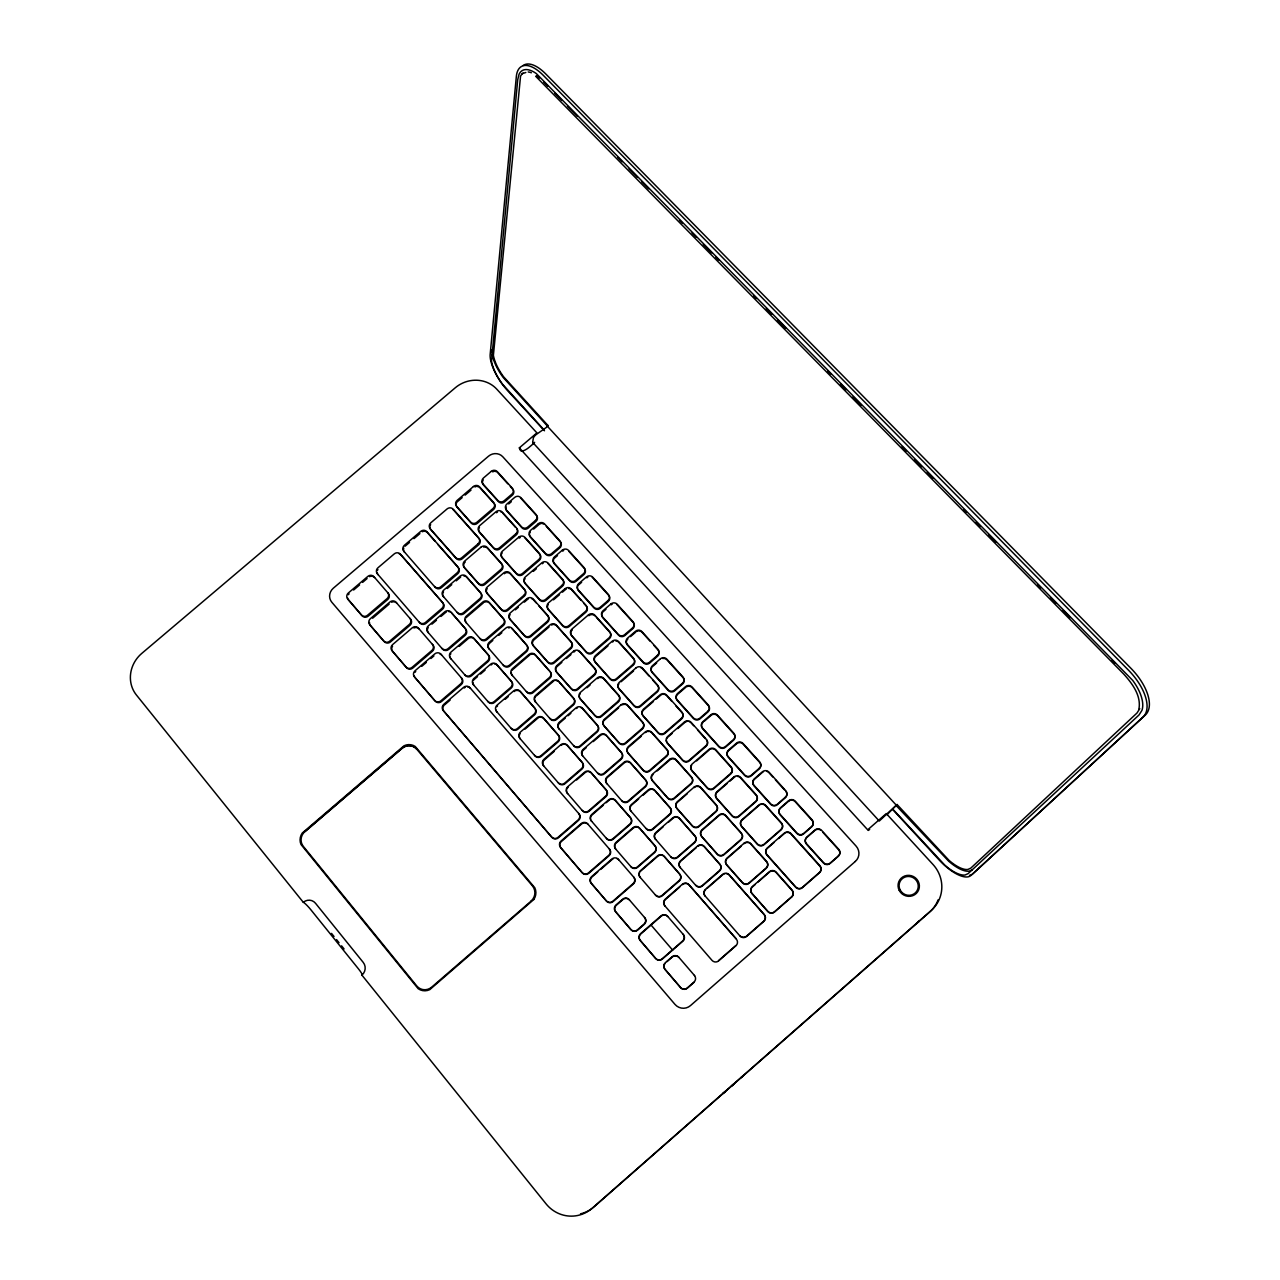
<?xml version="1.0" encoding="UTF-8"?>
<svg xmlns="http://www.w3.org/2000/svg" width="1280" height="1280" viewBox="0 0 1280 1280"><rect width="100%" height="100%" fill="white"/><g stroke="black" fill="none" stroke-linecap="round" stroke-linejoin="round"><path stroke-width="1.5" d="M1138.832 709.456C1141.6 695.888 1132.288 683.552 1123.728 674.064L535.632 76.24M547.824 425.344L547.008 426.352L547.824 425.344L503.664 376.864A25.568 9.456 56.5 0 1 493.392 355.296L520.544 76.256A32.944 14.544 60.8 0 1 523.088 73.104M887.12 814.608L897.072 804.512L948.912 860.24A28.128 11.104 47.7 0 0 967.92 869.44L970.816 868.128L1136.992 713.024L1139.76 708.656M683.152 934.256A4.72 4.672 66 0 1 682.704 940.896L662.144 958.832A4.72 4.672 75.4 0 1 655.536 958.336L640.096 940.304A4.704 4.656 82.6 0 1 640.56 933.68L661.056 915.84A4.688 4.656 72.2 0 1 667.632 916.32L683.312 934.528A4.704 4.672 65.9 0 1 682.88 941.152L662.352 959.056A4.72 4.672 75.3 0 1 655.76 958.56L640.352 940.56A4.688 4.656 82.5 0 1 640.816 933.952L661.264 916.144A4.672 4.656 72.1 0 1 667.84 916.624M731.856 1085.744L733.888 1083.92L731.136 1086.4M725.536 1091.216L722.848 1093.6L724.976 1091.792M743.808 1075.168L741.024 1077.648L743.184 1075.808M916.064 923.968L919.152 921.2L917.36 922.736M718.544 960.624L735.84 945.52M694.112 982.288L687.344 988.192A4.768 4.688 68.7 0 1 680.72 987.68L665.152 969.504A4.736 4.672 72.3 0 1 664.8 963.76M679.712 887.072L665.456 899.488A4.656 4.64 65.9 0 0 664.992 906.048M741.36 846.096L727.136 858.48A4.672 4.624 23.9 0 0 726.72 865.024L742.448 882.832A4.704 4.64 30.9 0 0 749.056 883.296L766.192 868.352A4.704 4.64 26.5 0 0 766.576 861.792L750.8 844.064A4.672 4.624 20.4 0 0 749.872 843.264M707.056 888.4L722.752 874.736A4.688 4.64 30.5 0 1 724.928 873.68M774.368 842.224L767.248 848.432A4.688 4.624 23.5 0 0 766.864 854.976L795.648 887.28A4.736 4.656 31.3 0 0 802.32 887.744L819.488 872.736A4.736 4.64 28.4 0 0 819.824 866.16L790.944 833.984A4.704 4.624 21.1 0 0 786.48 832.496M778.624 838.512L784.32 833.552A4.704 4.624 21.1 0 1 785.328 832.88M755.184 884.512L752.336 887.008A4.72 4.656 33.9 0 0 751.936 893.6L767.824 911.584A4.736 4.672 37.8 0 0 774.48 912.064L791.68 897.04A4.736 4.656 33.5 0 0 792.048 890.432L776.112 872.512A4.72 4.64 29.5 0 0 774.08 871.168M758.048 882.032L769.472 872.048A4.72 4.64 29.5 0 1 772.864 870.928M666.96 961.664L672.352 956.96A4.736 4.672 69.8 0 1 678.96 957.472M687.328 793.68L677.456 802.256A4.608 4.56 -7 0 0 677.008 808.688L692.432 826.16A4.624 4.592 1.8 0 0 698.96 826.592L715.952 811.824A4.624 4.576 3.7 0 0 716.368 805.376L700.896 787.968A4.608 4.544 -3.3 0 0 699.984 787.2M597.76 871.952L591.952 876.976A4.624 4.576 -61.5 0 0 591.456 883.488L606.576 901.136A4.64 4.608 -71.5 0 0 613.088 901.6L633.44 883.92A4.624 4.608 -63.5 0 0 633.92 877.392L618.432 859.424A4.624 4.592 -51.1 0 0 611.936 858.976L591.616 876.608A4.624 4.592 -61.3 0 0 591.104 883.12L606.256 900.8A4.656 4.624 -71.3 0 0 612.768 901.28L633.168 883.552A4.64 4.624 -63.1 0 0 633.648 877.024M600.656 869.44L612.24 859.392A4.608 4.592 -51.3 0 1 613.248 858.72M663.136 826.848L656.064 832.992A4.608 4.592 -15.6 0 0 655.6 839.472M668.8 821.936L673.04 818.256A4.608 4.576 -6.9 0 1 674.048 817.6M726.992 783.632L717.104 792.224A4.624 4.56 3.1 0 0 716.688 798.656L732.256 816.128A4.64 4.592 9.8 0 0 738.816 816.56L755.808 801.776A4.64 4.576 9.7 0 0 757.28 797.44M729.808 781.184L734.048 777.504A4.624 4.56 4.2 0 1 735.056 776.848M696.352 847.584L680.72 861.184A4.64 4.624 16.5 0 0 680.288 867.712M672.128 733.44L667.92 737.072A4.576 4.48 -12.8 0 0 666.608 739.008M677.728 728.592L684.736 722.544A4.576 4.48 -10 0 1 686.848 721.504M603.408 805.152L592.128 814.896A4.576 4.528 -38.9 0 0 591.328 815.792M606.224 802.704L609.04 800.272A4.576 4.528 -31.6 0 1 610.032 799.616M704.368 721.184L711.04 715.392M657.184 770.896L669.84 759.936A4.576 4.512 -11.9 0 1 676.304 760.336L691.632 777.568A4.592 4.544 -6.9 0 1 691.2 783.968L674.272 798.656A4.592 4.544 -11.1 0 1 667.792 798.24L652.512 780.928A4.576 4.528 -16.2 0 1 652.976 774.544M638.672 798.976L631.632 805.072A4.592 4.544 -25.2 0 0 631.152 811.504M642.912 795.312L648.544 790.432A4.592 4.528 -17.9 0 1 650.672 789.392M531.152 901.072L431.712 987.12A10.944 10.576 -71.3 0 1 416.752 985.936L303.296 846.336A10.64 10.144 -56.4 0 1 304.912 831.552L402.112 748.176A10.528 10.144 -46.9 0 1 416.64 749.072L532.432 885.872A10.8 10.608 -63.1 0 1 531.088 901.024M696.624 760.864L709.28 749.888M621.056 681.776L633.568 670.992M554.192 751.408L544.4 759.856A4.544 4.448 -37.3 0 0 543.872 766.176M652.688 666.416L656.656 662.992M618.64 707.872L604.704 719.904A4.528 4.432 -24.4 0 0 603.904 720.784M586.256 747.632L583.456 750.048A4.544 4.464 -30.4 0 0 582.128 751.968M593.248 741.6L600.24 735.552A4.544 4.448 -26.2 0 1 602.352 734.528M643.68 709.888L653.456 701.456M656.24 699.056L660.432 695.44A4.544 4.432 -14.6 0 1 661.408 694.784M576.576 779.968L585.008 772.704A4.56 4.48 -32.7 0 1 587.12 771.664M685.712 687.344L677.728 694.24A4.56 4.448 -11.9 0 0 677.296 700.528L693.488 718.528A4.576 4.464 -8.7 0 0 699.936 718.896L707.952 711.968A4.576 4.464 -7.7 0 0 708.368 705.664L692.144 687.696A4.56 4.448 -10.8 0 0 686.704 686.688M641.328 736.208L628.72 747.088A4.56 4.48 -21.4 0 0 628.24 753.424L643.376 770.576A4.576 4.512 -18.5 0 0 649.824 770.976L666.672 756.384A4.576 4.496 -14.2 0 0 667.12 750.032L651.936 732.96A4.56 4.48 -17.4 0 0 649.984 731.68M605.952 609.328L603.312 611.584A4.48 4.32 -20.9 0 0 602.544 612.448M505.152 699.344L508.176 696.736M561.856 662.4L557.328 666.304A4.496 4.352 -27.9 0 0 556.56 667.168M566.4 658.512L570.928 654.624M536.192 696.032L552.848 681.728A4.496 4.368 -29.3 0 1 553.824 681.072M607.968 645.904L595.888 656.304A4.496 4.368 -23 0 0 595.104 657.168M630.528 636.608L635.808 632.064M525.056 729.12L537.6 718.336A4.512 4.4 -33.7 0 1 538.576 717.68M586.96 687.76L590 685.152M565.296 718.112L559.712 722.912A4.528 4.416 -31.4 0 0 559.2 729.184M568.08 715.712L570.864 713.312M557.504 555.584L554.896 557.808A4.432 4.24 -24.1 0 0 554.128 558.672M459.136 646.4L468.144 638.688M515.344 609.84L518.336 607.28M524.336 602.144L527.328 599.584A4.448 4.272 -27.7 0 1 528.304 598.944M492.816 640.464L489.808 643.04A4.464 4.288 -32.9 0 0 488.496 644.928M498.832 635.328L501.84 632.752M553.472 599.856L559.472 594.72M562.464 592.144L565.456 589.584A4.448 4.288 -24.1 0 1 566.432 588.944M581.616 582.32L578.992 584.576A4.464 4.288 -22.7 0 0 578.224 585.424M444.432 704.976L450.096 700.128M477.504 676.624L474.496 679.216A4.48 4.32 -36.5 0 0 473.712 680.08M480.528 674.032L485.056 670.16M305.04 831.616L402.208 748.272A10.528 10.144 -46.9 0 1 416.736 749.168M549.024 626.976L533.984 639.872A4.464 4.32 -28.9 0 0 533.456 646.016L548.016 662.528A4.48 4.336 -28.3 0 0 554.304 662.864L570.896 648.608A4.48 4.336 -25.9 0 0 571.408 642.432L556.784 626A4.464 4.304 -26.7 0 0 553.76 624.576M529.488 655.184L512.896 669.424A4.48 4.336 -32.6 0 0 512.112 670.288M447.28 588.48L451.744 584.656M456.208 580.848L460.688 577.024M533.632 529.088L538.832 524.656M431.952 624.128L436.448 620.304M440.928 616.464L445.424 612.624A4.432 4.24 -34.4 0 1 446.384 612M483.408 602.832L466.944 616.912A4.432 4.256 -33.2 0 0 466.176 617.76M421.776 666.32L426.32 662.432M430.864 658.544L433.904 655.952M533.312 571.392L536.288 568.832M519.344 447.856L536.912 432.896L496.784 389.184A29.888 27.904 -26 0 0 455.312 387.744L141.776 653.408A30.416 28.288 -48.4 0 0 136.4 694.992L303.312 902.32A8.848 1.184 49.4 0 1 310.88 909.792L358.4 968.8A8.944 1.216 49.7 0 1 361.936 975.152L546.032 1203.824A34.048 32.672 83.5 0 0 592.224 1208.208L931.168 910.496A33.328 32.272 30.7 0 0 933.024 864.512L886.288 813.584L867.696 829.824L519.344 447.856L520.288 450.192A10.496 3.536 -43 0 0 530.4 446.224L534.096 443.072M353.616 590.032L359.6 584.928M362.592 582.384L367.088 578.56M405.088 546.224L409.52 542.448M413.968 538.656L419.888 533.616M462.16 497.632L457.728 501.408A4.368 4.128 -29.1 0 0 456.96 502.24M465.104 495.12L471.008 490.112M372.624 618.208L389.152 604.112M508.704 503.952L511.28 501.744M532.768 442.48L879.28 821.024L897.072 804.512M868.288 830.448L869.664 829.456M896.064 805.456L948.72 861.232A30.32 11.968 47.7 0 0 969.2 871.152L972.256 869.776M522.144 73.696L525.84 72.496M536.576 75.648L539.424 78.112M543.664 81.984L547.872 86.272M554.864 93.392L561.872 100.512M567.472 106.208L577.264 116.192M617.872 157.504L622.064 161.776M629.072 168.896L637.472 177.456M641.664 181.728L648.672 188.848M679.472 220.192L682.272 223.04M692.064 233.024L696.256 237.296M703.264 244.416L711.664 252.96M715.856 257.232L718.656 260.096M753.664 295.712L756.464 298.56M766.256 308.528L771.856 314.224M777.456 319.936L785.856 328.48M827.856 371.216L830.656 374.064M840.464 384.048L846.064 389.744M853.056 396.864L861.456 405.408M902.064 446.736L906.256 451.008M914.656 459.552L921.664 466.688M927.264 472.384L932.864 478.08M963.664 509.424L966.464 512.272M976.256 522.256L980.464 526.528M988.864 535.072L995.856 542.192M1037.856 584.944L1040.656 587.792M1050.448 597.76L1056.048 603.456M1063.056 610.592L1070.048 617.712M1112.048 660.448L1114.848 663.296M547.68 426.32L503.232 377.504A27.552 10.192 56.5 0 1 492.176 354.272M896.416 805.296L547.648 426.528L536.544 434.288A3.888 1.312 -43.1 0 0 533.296 438.288L532.752 442.064A3.872 1.296 -43.1 0 0 534.656 442.368M544 429.872L502.496 384.192A27.36 10.048 56.4 0 1 491.504 361.168L517.728 79.632L519.072 74.256A35.504 15.68 60.8 0 1 536.336 73.584L1132.72 680.416A38.944 19.808 45.9 0 1 1141.952 710.368L1139.024 714.96L968.08 873.648L965.056 875.008A30.096 11.792 47.7 0 1 944.784 865.104L892.992 809.376M544.496 430.784L507.408 390.432A30.32 11.152 56.5 0 1 490.176 354.304L516.336 76.512A39.344 17.392 60.9 0 1 543.44 75.488L1128.512 670.208A43.152 21.968 45.9 0 1 1142.992 717.088L970.944 875.456A33.344 13.088 47.7 0 1 939.152 859.968L892.928 809.712M507.824 483.808L497.808 472.72A4.368 4.128 -26.3 0 0 496.976 472.016M510.336 486.576L512.832 489.344A4.384 4.144 -25.8 0 1 512.304 495.264L504.544 501.888A4.384 4.144 -26.4 0 1 498.432 501.616L483.44 484.96A4.368 4.128 -26.9 0 1 483.232 479.888M546.272 526.336L560.32 541.872A4.432 4.224 -23.8 0 1 559.808 547.888L551.984 554.576A4.432 4.224 -24.5 0 1 545.792 554.288L530.512 537.296A4.416 4.208 -25.2 0 1 529.504 534.24M568.928 551.408L584.4 568.512A4.448 4.272 -22.4 0 1 583.904 574.576L576.048 581.312A4.448 4.272 -23.2 0 1 569.808 581.008L554.4 563.856A4.432 4.24 -24.1 0 1 553.6 559.68M642.144 632.384L650.096 641.184M654.08 645.6L658.048 650A4.512 4.384 -15.9 0 1 657.6 656.208L649.648 663.056A4.512 4.384 -16.9 0 1 643.296 662.704L627.424 645.056A4.496 4.368 -18.7 0 1 627.888 638.88M772.864 777.008L769.008 772.752A4.64 4.56 7.9 0 0 767.008 771.44M775.44 779.856L784.448 789.824M822.864 832.32L838.608 849.744A4.752 4.64 25.8 0 1 838.288 856.32L830.096 863.472A4.752 4.64 26.8 0 1 823.424 863.008L806.4 844.08A4.72 4.624 23 0 1 806.752 837.552L814.912 830.432A4.72 4.624 22.1 0 1 820.624 830.08M502.64 513.008L515.568 527.392M571.696 589.888L580.992 600.256M583.664 603.2L586.32 606.16A4.464 4.304 -23.1 0 1 585.824 612.288L569.28 626.48A4.464 4.304 -25.2 0 1 563.024 626.16L548.464 609.808A4.464 4.288 -26 0 1 548.208 604.56M596.368 617.36L609.904 632.432A4.496 4.352 -21.4 0 1 609.424 638.592L592.816 652.864A4.496 4.352 -23.7 0 1 586.512 652.528L571.824 636.032A4.48 4.32 -24.7 0 1 572.32 629.888M648.976 675.92L642.704 668.944A4.528 4.4 -18 0 0 640.768 667.696M652.736 680.112L657.744 685.696A4.544 4.432 -16 0 1 657.296 691.952L640.56 706.4A4.528 4.432 -18.8 0 1 634.176 706.032L619.2 689.216A4.528 4.4 -20.6 0 1 618.896 683.84M671.888 701.44L666.832 695.808A4.544 4.432 -14.6 0 0 664.88 694.544M675.68 705.664L682 712.704A4.56 4.464 -11.9 0 1 681.568 719.008L664.768 733.536A4.56 4.48 -14.8 0 1 658.352 733.152L643.232 716.176A4.544 4.448 -17.4 0 1 642.896 710.768M693.728 725.76L691.168 722.912A4.576 4.48 -10 0 0 689.216 721.632M697.568 730.016L705.216 738.56M536.176 602.848L533.536 599.888A4.448 4.272 -27.7 0 0 531.664 598.672M538.816 605.808L548.032 616.176A4.464 4.288 -27.1 0 1 547.504 622.288L530.976 636.464A4.464 4.304 -29.2 0 1 524.736 636.144L510.304 619.792A4.448 4.272 -29.7 0 1 510.08 614.544M741.344 833.456L725.728 815.888A4.64 4.592 8.4 0 0 719.184 815.456L702.176 830.24A4.64 4.592 8.1 0 0 701.744 836.72L717.312 854.368A4.656 4.624 18.5 0 0 723.888 854.816L740.96 839.952A4.656 4.608 16.2 0 0 742.032 834.448M435.152 541.408L427.44 532.64A4.384 4.144 -32.3 0 0 424.528 531.264M437.728 544.32L458.336 567.696A4.4 4.192 -31.8 0 1 457.76 573.712L441.376 587.696A4.416 4.192 -33.5 0 1 435.248 587.392L403.808 551.232A4.384 4.16 -33.7 0 1 404.416 545.264L420.72 531.376A4.384 4.144 -32.2 0 1 426.8 531.648L457.76 566.768A4.416 4.208 -31.8 0 1 457.184 572.784L440.768 586.8A4.416 4.208 -33.5 0 1 434.64 586.496M549.12 670.688L535.744 655.52A4.48 4.336 -30.1 0 0 530.464 654.544M559.136 682.08L573.872 698.784A4.512 4.4 -28.5 0 1 573.376 705.024L556.656 719.424A4.512 4.4 -31.7 0 1 550.336 719.04L535.216 701.568A4.512 4.384 -32.1 0 1 535.76 695.328L552.432 680.992A4.512 4.384 -29.3 0 1 558.736 681.344L573.504 698.08A4.512 4.4 -28.5 0 1 572.992 704.336L556.256 718.752A4.528 4.4 -31.7 0 1 549.92 718.384M607.872 737.36L621.632 752.976A4.56 4.48 -24.6 0 1 621.152 759.312L604.304 773.872A4.56 4.48 -29.4 0 1 597.904 773.472L582.592 755.76A4.544 4.464 -30.4 0 1 583.104 749.424L599.92 734.928A4.544 4.464 -26.2 0 1 606.304 735.296L621.344 752.368A4.56 4.48 -24.6 0 1 620.864 758.72L603.984 773.296A4.56 4.496 -29.4 0 1 597.584 772.896M655.008 790.832L670.304 808.192A4.608 4.56 -12 0 1 669.856 814.64L652.88 829.36A4.608 4.576 -20.6 0 1 646.4 828.928L630.88 811.008A4.592 4.544 -25.2 0 1 631.36 804.576L648.304 789.888A4.592 4.544 -18 0 1 654.784 790.304L670.112 807.696A4.608 4.576 -12.1 0 1 669.664 814.144L652.656 828.896A4.608 4.576 -20.7 0 1 646.16 828.464M736.256 938.848L688.96 884.688A4.672 4.656 41.5 0 0 682.4 884.224L665.248 899.152A4.672 4.656 66 0 0 664.784 905.728L712 960.352A4.752 4.688 57.6 0 0 718.656 960.848L735.92 945.76A4.752 4.688 50.9 0 0 736.32 939.104L689.136 885.04A4.656 4.64 41.8 0 0 682.576 884.592M451.568 612.944L465.76 629.2A4.448 4.256 -34.4 0 1 465.184 635.296L448.688 649.424A4.448 4.256 -36.3 0 1 442.512 649.104L427.744 631.968A4.448 4.24 -36.2 0 1 428.336 625.872L444.816 611.776A4.432 4.24 -34.4 0 1 450.976 612.096L465.2 628.384A4.448 4.272 -34.4 0 1 464.624 634.496L448.08 648.64A4.448 4.272 -36.3 0 1 441.904 648.32M651.04 925.04L672.624 950.096M694.56 975.584L678.768 957.232A4.736 4.688 69.8 0 0 672.16 956.736L665.392 962.624A4.736 4.688 72.3 0 0 664.944 969.312L680.528 987.52A4.768 4.704 68.7 0 0 687.184 988.032L693.968 982.112A4.768 4.704 66.6 0 0 694.4 975.392M331.52 933.392L334.032 936.496M336.544 939.616L339.04 942.72M341.552 945.84L344.064 948.944M491.936 349.744L492.096 352.768M303.312 902.32A8.96 8.56 -62 0 1 315.456 903.216L363.232 962.416A9.072 8.704 -67.8 0 1 361.936 975.152M580.512 1213.856A33.696 32.352 83.4 0 0 594.048 1206.832L929.6 912.128A32.992 31.952 30.9 0 0 938.128 899.824M387.68 592.592A4.416 4.176 -37 0 1 387.056 598.624L367.488 615.296A4.416 4.192 -38.8 0 1 361.408 614.976L347.696 598.992A4.4 4.16 -38.6 0 1 348.352 592.976L367.856 576.384A4.4 4.16 -36.9 0 1 373.92 576.672L388.384 593.472A4.4 4.176 -37 0 1 387.76 599.488L368.224 616.128A4.4 4.176 -38.8 0 1 362.16 615.824L348.48 599.856A4.4 4.16 -38.6 0 1 347.568 597.888M419.264 622.176A4.432 4.224 -36.2 0 0 425.408 622.496L441.888 608.416A4.432 4.224 -34.4 0 0 442.48 602.352L400.384 554.144A4.4 4.16 -34.6 0 0 394.304 553.856L377.968 567.776A4.4 4.16 -36 0 0 377.344 573.76L419.92 623.008A4.432 4.224 -36.2 0 0 426.048 623.328L442.496 609.28A4.416 4.224 -34.5 0 0 443.088 603.216L401.056 555.088A4.384 4.144 -34.6 0 0 399.248 553.904M409.952 618.352A4.432 4.224 -37.2 0 1 409.344 624.416L389.696 641.184A4.432 4.224 -39.2 0 1 383.568 640.864L369.744 624.72A4.416 4.208 -38.9 0 1 370.384 618.672L389.952 601.984A4.416 4.192 -37.1 0 1 396.064 602.288L410.608 619.184A4.416 4.208 -37.2 0 1 410.016 625.248L390.4 641.984A4.432 4.224 -39.2 0 1 384.288 641.648L370.48 625.552A4.416 4.192 -39 0 1 369.536 622.448M432.432 644.336A4.448 4.256 -37.4 0 1 431.84 650.464L412.112 667.328A4.464 4.272 -39.6 0 1 405.952 666.976L392 650.688A4.448 4.24 -39.3 0 1 392.624 644.592L412.272 627.808A4.432 4.24 -37.3 0 1 418.416 628.128L433.056 645.136A4.448 4.256 -37.4 0 1 432.464 651.232L412.784 668.08A4.448 4.256 -39.6 0 1 406.624 667.728L392.704 651.472A4.432 4.24 -39.3 0 1 392.544 646.24M457.264 612.384A4.432 4.24 -33.3 0 0 463.44 612.704L479.92 598.608A4.432 4.24 -31.5 0 0 480.48 592.544L466.256 576.416A4.416 4.208 -31.7 0 0 460.112 576.112L443.68 590.144A4.432 4.224 -33.4 0 0 443.104 596.192L457.84 613.232A4.432 4.24 -33.3 0 0 464 613.552L480.448 599.488A4.432 4.24 -31.5 0 0 481.008 593.424L466.816 577.328A4.416 4.208 -31.7 0 0 463.872 575.936M461.264 677.68A4.48 4.32 -37.8 0 1 460.672 683.856L440.864 700.848A4.48 4.32 -40.3 0 1 434.656 700.48L414.448 676.912A4.464 4.272 -39.8 0 1 415.056 670.752L434.784 653.888A4.464 4.272 -37.5 0 1 440.976 654.224L461.84 678.416A4.464 4.304 -37.8 0 1 461.264 684.576L441.488 701.536A4.48 4.304 -40.3 0 1 435.28 701.168L415.12 677.648A4.464 4.272 -39.8 0 1 414.176 675.632M578.688 813.456A4.592 4.528 -42.2 0 1 578.176 819.888L557.952 837.376A4.592 4.528 -48.7 0 1 551.536 836.928L443.232 710.512A4.496 4.336 -40.6 0 1 443.824 704.304L463.648 687.296A4.48 4.32 -37.9 0 1 469.888 687.648L579.056 813.952A4.576 4.512 -42.2 0 1 578.544 820.368L558.368 837.824A4.576 4.512 -48.8 0 1 551.968 837.392L443.84 711.184A4.48 4.32 -40.6 0 1 443.648 705.856M464.736 674.688A4.48 4.304 -36.4 0 0 470.96 675.04L487.568 660.8A4.464 4.304 -34.2 0 0 488.128 654.656L473.776 638.208A4.464 4.288 -34.3 0 0 467.584 637.888L451.024 652.048A4.464 4.288 -36.3 0 0 450.448 658.192L465.312 675.44A4.464 4.304 -36.4 0 0 471.52 675.776L488.096 661.568A4.464 4.304 -34.2 0 0 488.656 655.424L474.336 639.024A4.448 4.272 -34.3 0 0 469.12 638.048M480.096 638.512A4.464 4.288 -33 0 0 486.32 638.848L502.864 624.672A4.464 4.288 -31 0 0 503.408 618.56L489.056 602.288A4.448 4.256 -31.3 0 0 482.88 601.968L466.384 616.08A4.448 4.256 -33.2 0 0 465.808 622.16L480.64 639.312A4.448 4.272 -33 0 0 486.848 639.648L503.36 625.504A4.448 4.272 -31 0 0 503.904 619.392L489.584 603.152A4.432 4.256 -31.3 0 0 484.368 602.208M503.152 664.88A4.48 4.32 -32.7 0 0 509.408 665.232L526.016 650.976A4.48 4.32 -30.4 0 0 526.544 644.816L512.064 628.384A4.464 4.288 -30.8 0 0 505.84 628.064L489.296 642.24A4.464 4.304 -32.9 0 0 488.736 648.384L503.664 665.648A4.464 4.32 -32.7 0 0 509.904 665.984L526.48 651.76A4.464 4.32 -30.4 0 0 527.008 645.616L512.56 629.216A4.448 4.288 -30.8 0 0 511.696 628.48M487.792 701.328A4.496 4.352 -36.6 0 0 494.064 701.68L510.736 687.36A4.496 4.352 -34.1 0 0 511.28 681.168L496.8 664.576A4.48 4.32 -34.2 0 0 490.56 664.224L473.936 678.48A4.48 4.32 -36.5 0 0 473.376 684.656L488.32 702.016A4.48 4.336 -36.6 0 0 494.576 702.384L511.216 688.08A4.48 4.336 -34.1 0 0 511.76 681.888L497.312 665.328A4.464 4.32 -34.2 0 0 494.304 663.888M511.072 728.208A4.512 4.4 -36.8 0 0 517.376 728.576L534.112 714.176A4.512 4.384 -33.8 0 0 534.64 707.92L520.032 691.184A4.496 4.368 -34 0 0 513.744 690.816L497.072 705.152A4.496 4.368 -36.7 0 0 496.512 711.392L511.568 728.848A4.512 4.384 -36.8 0 0 517.856 729.232L534.56 714.848A4.512 4.384 -33.8 0 0 535.088 708.608L520.496 691.888A4.496 4.352 -34 0 0 516.32 690.512M526.432 691.504A4.496 4.368 -32.3 0 0 532.72 691.872L549.392 677.536A4.496 4.368 -29.6 0 0 549.92 671.328L535.296 654.736A4.48 4.336 -30.1 0 0 529.024 654.4L512.416 668.672A4.48 4.336 -32.6 0 0 511.872 674.848L526.896 692.224A4.496 4.352 -32.3 0 0 533.168 692.576L549.808 678.272A4.496 4.352 -29.6 0 0 550.336 672.08M534.56 755.344A4.544 4.432 -37.1 0 0 540.912 755.728L557.712 741.248A4.528 4.432 -33.5 0 0 558.24 734.944L543.472 718.048A4.528 4.4 -33.7 0 0 537.152 717.664L520.416 732.08A4.528 4.416 -36.9 0 0 519.872 738.368L535.008 755.936A4.528 4.432 -37.1 0 0 541.344 756.32L558.128 741.872A4.528 4.416 -33.5 0 0 558.64 735.584L543.904 718.704A4.512 4.4 -33.7 0 0 539.696 717.312M644.528 917.456A4.672 4.656 86.7 0 1 644.064 924.064L637.328 929.92A4.688 4.656 88.7 0 1 630.768 929.424L615.472 911.568A4.656 4.624 -78.8 0 1 615.968 905.008L622.672 899.184A4.656 4.624 -78.5 0 1 629.2 899.648L644.784 917.76A4.672 4.64 86.5 0 1 644.304 924.352L637.6 930.192A4.672 4.64 88.5 0 1 631.056 929.712L615.776 911.888A4.656 4.624 -79.1 0 1 616.272 905.328L622.96 899.52A4.656 4.624 -78.8 0 1 629.472 899.984M655.472 894.976A4.656 4.64 76.7 0 0 662.032 895.44L679.168 880.528A4.656 4.64 30.3 0 0 679.616 873.968L664.128 856.24A4.624 4.624 -13.7 0 0 657.6 855.792L640.512 870.624A4.64 4.624 -55.3 0 0 640.048 877.168L655.696 895.312A4.64 4.64 76.2 0 0 662.24 895.776L679.36 880.896A4.64 4.64 31 0 0 679.792 874.352L664.336 856.656A4.624 4.608 -13.3 0 0 657.824 856.208L640.768 871.024A4.624 4.608 -55.9 0 0 639.968 871.92M630.816 866.512A4.624 4.608 -46.2 0 0 637.328 866.96L654.416 852.128A4.624 4.608 -23.4 0 0 654.864 845.632L639.536 828.064A4.608 4.576 -28.7 0 0 633.056 827.632L616.032 842.384A4.608 4.576 -41.4 0 0 615.552 848.864L631.088 866.896A4.624 4.592 -46.4 0 0 637.6 867.36L654.64 852.56A4.608 4.592 -23.3 0 0 655.104 846.064L639.792 828.528A4.592 4.576 -28.7 0 0 633.312 828.096L616.336 842.832A4.608 4.576 -41.5 0 0 615.536 843.728M606.416 838.32A4.608 4.56 -40.1 0 0 612.88 838.752L629.888 824.016A4.592 4.56 -30.2 0 0 630.368 817.552L615.168 800.16A4.592 4.528 -31.6 0 0 608.736 799.744L591.776 814.416A4.592 4.544 -38.9 0 0 591.28 820.848L606.736 838.768A4.592 4.56 -40.2 0 0 613.184 839.2L630.16 824.48A4.592 4.544 -30.2 0 0 630.64 818.048L615.472 800.688A4.576 4.528 -31.6 0 0 611.168 799.232M558.288 782.736A4.56 4.48 -37.6 0 0 564.672 783.136L581.536 768.576A4.56 4.48 -33 0 0 582.048 762.224L567.152 745.152A4.544 4.448 -33.3 0 0 560.784 744.768L543.968 759.264A4.544 4.448 -37.3 0 0 543.44 765.6L558.688 783.28A4.544 4.464 -37.6 0 0 565.072 783.68L581.904 769.152A4.544 4.464 -33 0 0 582.416 762.8L567.536 745.776A4.528 4.432 -33.4 0 0 565.616 744.496M582.24 810.384A4.576 4.528 -38.4 0 0 588.656 810.816L605.6 796.16A4.576 4.512 -32.1 0 0 606.096 789.76L591.04 772.528A4.56 4.496 -32.7 0 0 584.64 772.128L567.76 786.704A4.56 4.496 -37.8 0 0 567.248 793.088L582.592 810.896A4.576 4.512 -38.4 0 0 589.008 811.312L605.92 796.688A4.576 4.512 -32.1 0 0 606.4 790.288L591.392 773.104A4.56 4.48 -32.7 0 0 588.304 771.584M739.872 935.68A4.752 4.688 46.8 0 0 746.528 936.176L763.808 921.088A4.752 4.688 40.9 0 0 764.192 914.432L729.264 874.8A4.688 4.656 30.4 0 0 722.656 874.352L705.504 889.296A4.688 4.656 39 0 0 705.072 895.872L739.936 935.952A4.736 4.688 46.8 0 0 746.592 936.432L763.824 921.376A4.736 4.672 40.9 0 0 764.208 914.736L729.344 875.184A4.688 4.64 30.5 0 0 726.144 873.6M695.68 885.12A4.672 4.656 33.7 0 0 702.256 885.584L719.408 870.656A4.672 4.64 25 0 0 719.824 864.096L704.192 846.368A4.656 4.624 13 0 0 697.632 845.92L680.544 860.768A4.656 4.624 16 0 0 680.112 867.312L695.824 885.488A4.672 4.64 34 0 0 702.4 885.936L719.504 871.04A4.672 4.624 25.2 0 0 719.92 864.496L704.32 846.8A4.64 4.608 13.2 0 0 697.776 846.352M670.8 856.656A4.64 4.624 0.9 0 0 677.328 857.104L694.416 842.256A4.64 4.608 4.7 0 0 694.848 835.76L679.36 818.192A4.624 4.592 -7 0 0 672.848 817.776L655.84 832.528A4.624 4.592 -15.7 0 0 655.376 839.024L670.992 857.072A4.624 4.608 1.3 0 0 677.52 857.52L694.56 842.704A4.624 4.592 5 0 0 694.992 836.208L679.552 818.688A4.608 4.576 -6.9 0 0 675.184 817.216M621.744 800.544A4.592 4.528 -26.8 0 0 628.208 800.96L645.152 786.304A4.592 4.528 -20.4 0 0 645.616 779.888L630.432 762.672A4.576 4.496 -23.3 0 0 624 762.272L607.12 776.864A4.576 4.512 -28.6 0 0 606.624 783.248L622.032 801.072A4.576 4.528 -26.8 0 0 628.48 801.488L645.392 786.848A4.576 4.528 -20.4 0 0 645.856 780.448L630.704 763.264A4.56 4.496 -23.3 0 0 624.272 762.864L607.424 777.424A4.56 4.496 -28.6 0 0 606.944 783.792M573.632 745.52A4.544 4.448 -30.8 0 0 580.016 745.904L596.816 731.392A4.544 4.448 -27 0 0 597.312 725.088L582.416 708.192A4.528 4.416 -28 0 0 576.064 707.824L559.312 722.256A4.528 4.416 -31.4 0 0 558.8 728.544L574.016 746.128A4.528 4.448 -30.8 0 0 580.368 746.512L597.152 732.048A4.528 4.432 -27 0 0 597.632 725.744L582.768 708.88A4.512 4.416 -28 0 0 580.848 707.616M568.672 588.48A4.448 4.288 -24.1 0 1 570.832 589.168M615.856 849.296A4.608 4.576 -41.5 0 1 614.992 844.8M504.352 573.712A4.432 4.224 -28.5 0 1 505.312 573.088M506.4 572.704A4.432 4.224 -28.5 0 1 510.512 574.016L524.864 590.144A4.432 4.256 -28 0 1 524.336 596.208L507.872 610.32A4.448 4.256 -29.9 0 1 501.68 610L487.376 593.792A4.432 4.24 -30.3 0 1 487.152 588.592M651.904 667.296A4.528 4.4 -15.8 0 0 652.24 672.656L668.272 690.48A4.544 4.432 -13.4 0 0 674.672 690.848L682.656 683.952A4.544 4.432 -12.3 0 0 683.088 677.696L667.008 659.904A4.528 4.4 -14.7 0 0 662.736 658.528M404.48 552.176A4.384 4.144 -33.7 0 1 403.776 548.064M463.92 563.888A4.4 4.192 -30.8 0 0 464.656 568.048L478.816 584.096A4.416 4.224 -30.5 0 0 484.976 584.4L501.392 570.384A4.416 4.224 -28.8 0 0 501.936 564.368L487.712 548.384A4.4 4.192 -29.2 0 0 483.616 547.088M464.448 562.896A4.4 4.192 -30.8 0 1 465.232 562.048M756.88 796.304A4.64 4.576 9.7 0 0 756.192 795.312L740.576 777.92A4.624 4.56 4.2 0 0 737.392 776.384M529.744 533.152A4.416 4.208 -25.2 0 1 530.272 532.16M464.224 688.016A4.48 4.32 -37.9 0 1 465.2 687.376M467.456 686.912A4.48 4.32 -37.9 0 1 470.448 688.368M573.936 652.032A4.496 4.352 -25.3 0 1 574.912 651.376M578.336 651.136A4.496 4.352 -25.3 0 1 580.24 652.368L594.992 668.96A4.496 4.368 -24.3 0 1 594.512 675.168L577.84 689.504A4.512 4.384 -27 0 1 571.52 689.152L556.816 672.496A4.496 4.352 -27.9 0 1 556.016 668.192M466.384 622.992A4.432 4.256 -33.2 0 1 465.392 619.888M489.264 649.168A4.464 4.288 -32.9 0 1 488.256 646.032M640.304 877.536A4.624 4.608 -55.9 0 1 639.44 873.008M422.32 531.728A4.384 4.144 -32.3 0 1 423.392 531.36M616.768 858.496A4.608 4.592 -51.3 0 1 618.72 859.824M429.888 526.704A4.384 4.144 -31.4 0 0 430.848 529.728L456.176 558.448A4.4 4.176 -31 0 0 462.304 558.736L478.64 544.8A4.4 4.176 -29.4 0 0 479.2 538.816L453.76 510.224A4.368 4.128 -30 0 0 452.928 509.52M430.128 525.632A4.384 4.144 -31.4 0 1 430.656 524.64M378.064 574.672A4.384 4.144 -36 0 1 377.152 572.72M377.376 570.528A4.384 4.144 -36 0 1 377.92 569.536M551.504 625.04A4.464 4.304 -26.7 0 1 552.608 624.656M561.184 745.392A4.528 4.432 -33.4 0 1 562.176 744.736M563.296 744.352A4.528 4.432 -33.4 0 1 564.464 744.272M539.792 524.016A4.416 4.192 -24.5 0 1 540.88 523.648M542.016 523.552A4.416 4.192 -24.5 0 1 544.16 524.208M567.632 793.616A4.56 4.48 -37.9 0 1 566.576 790.352M566.816 789.184A4.56 4.48 -37.9 0 1 568.16 787.248M348.352 594.704A4.4 4.16 -38.6 0 1 349.12 593.856M413.904 627.984A4.432 4.224 -37.3 0 1 417.232 627.728M418.24 628.224A4.432 4.224 -37.3 0 1 419.056 628.944M439.728 653.76A4.448 4.272 -37.5 0 1 441.584 654.992M369.536 576.656A4.384 4.16 -36.9 0 1 374.64 577.584M391.616 602.208A4.416 4.192 -37.1 0 1 396.752 603.152M414.944 672.368A4.464 4.272 -39.8 0 1 415.728 671.504M577.696 586.448A4.464 4.288 -22.7 0 0 578.496 590.656L594.064 607.968A4.464 4.304 -21.6 0 0 600.352 608.288L608.24 601.52A4.464 4.304 -20.7 0 0 608.704 595.408L593.104 578.144A4.464 4.272 -21.8 0 0 592.24 577.408M741.136 742.832A4.608 4.512 0.6 0 0 736.624 743.728L728.576 750.704A4.608 4.528 -0.1 0 0 728.176 757.088L744.688 775.456A4.624 4.544 4.9 0 0 751.216 775.872L759.312 768.848A4.624 4.544 5.2 0 0 759.68 762.432L743.136 744.112A4.608 4.512 0.6 0 0 742.224 743.344M703.024 722.336A4.576 4.48 -6.7 0 0 702.608 728.672L718.96 746.848A4.592 4.512 -2.6 0 0 725.456 747.248L733.504 740.272A4.592 4.512 -1.9 0 0 733.904 733.904L717.504 715.776A4.576 4.48 -5.8 0 0 712.032 714.736M586.848 577.84A4.464 4.272 -21.8 0 1 587.824 577.2M448.624 611.536A4.432 4.24 -34.4 0 1 450.736 612.224M520.336 738.992A4.512 4.4 -36.9 0 1 519.36 736.928M519.312 735.776A4.512 4.4 -36.9 0 1 520.096 733.6M497.024 712.064A4.496 4.352 -36.7 0 1 496.048 710.016M496.8 706.704A4.496 4.352 -36.7 0 1 497.584 705.84M514.224 691.536A4.496 4.352 -34 0 1 515.2 690.896M473.92 685.376A4.48 4.32 -36.5 0 1 472.928 682.224M491.072 664.992A4.464 4.32 -34.2 0 1 492.048 664.352M428.368 632.768A4.432 4.24 -36.2 0 1 428.192 627.552M597.584 678.624A4.512 4.384 -23.6 0 1 598.56 677.968M599.68 677.6A4.512 4.384 -23.6 0 1 603.904 678.976L618.816 695.728A4.528 4.416 -22.1 0 1 618.336 701.984L601.6 716.4A4.528 4.416 -25.3 0 1 595.248 716.032L580.4 699.216A4.512 4.4 -26.5 0 1 579.344 696.016M479.456 527.472A4.4 4.176 -28.5 0 0 479.68 532.592L493.84 548.496A4.4 4.192 -28.1 0 0 499.984 548.784L516.336 534.816A4.4 4.192 -26.6 0 0 516.864 528.832M603.376 721.824A4.528 4.432 -24.4 0 0 604.208 726.192L619.2 743.168A4.544 4.464 -22.7 0 0 625.6 743.568L642.384 729.056A4.544 4.464 -19 0 0 642.848 722.752L627.808 705.84A4.528 4.432 -21.1 0 0 626.928 705.072M622.416 704.816A4.528 4.432 -21.1 0 1 625.872 704.576M651.872 789.312A4.592 4.528 -17.9 0 1 654.112 790.064M760.064 804.736A4.656 4.592 13 0 0 759.072 805.392L742.048 820.192A4.656 4.592 13.8 0 0 741.664 826.672L757.376 844.32A4.688 4.608 20.1 0 0 763.968 844.768L781.04 829.888A4.688 4.608 18.2 0 0 781.408 823.376L765.632 805.824A4.656 4.592 13 0 0 761.216 804.336M785.728 791.248A4.672 4.576 12.7 0 1 785.36 797.712L777.248 804.768A4.672 4.576 13 0 1 770.672 804.352L753.984 785.808A4.64 4.56 7.8 0 1 754.368 779.36L762.464 772.336A4.64 4.56 7.9 0 1 763.456 771.68M535.664 702.256A4.496 4.368 -32.1 0 1 534.624 699.072M534.88 697.952A4.496 4.368 -32.1 0 1 535.408 696.912M582.96 756.368A4.544 4.464 -30.4 0 1 581.888 753.12M579.584 694.88A4.512 4.4 -26.5 0 1 580.128 693.856M636.784 631.408A4.496 4.368 -17.7 0 1 637.888 631.024M639.072 630.944A4.496 4.368 -17.7 0 1 641.264 631.648M691.6 765.408A4.592 4.528 -6.1 0 0 691.968 770.896L707.376 788.208A4.608 4.544 -0.6 0 0 713.888 788.608L730.832 773.92A4.608 4.544 1.1 0 0 731.232 767.504L715.76 750.288A4.592 4.512 -3.7 0 0 710.272 749.232M456.448 503.232A4.368 4.128 -29.1 0 0 457.168 507.328L471.2 523.072A4.384 4.16 -28.8 0 0 477.312 523.344L493.584 509.472A4.384 4.144 -27.3 0 0 494.128 503.536L480.048 487.856A4.368 4.128 -27.8 0 0 477.12 486.496M443.712 597.056A4.416 4.208 -33.4 0 1 443.52 591.872M694.384 787.568A4.608 4.544 -3.3 0 1 695.392 786.896M696.528 786.512A4.608 4.544 -3.3 0 1 698.912 786.672M705.216 896.224A4.688 4.656 39.2 0 1 705.632 889.648M519.28 538.112A4.416 4.208 -26.3 0 1 520.256 537.488M524.608 537.68A4.416 4.208 -26.3 0 1 525.44 538.4L539.792 554.384A4.432 4.224 -25.7 0 1 539.28 560.4L522.864 574.432A4.432 4.24 -27.4 0 1 516.688 574.144L502.4 558.096A4.416 4.208 -27.9 0 1 501.392 555.024M603.536 734.448A4.544 4.448 -26.2 0 1 606.624 735.936M576.432 708.512A4.512 4.416 -28 0 1 577.424 707.856M556.096 680.608A4.496 4.368 -29.3 0 1 558.272 681.328M562.736 551.12A4.432 4.24 -23.3 0 1 563.696 550.48M508.4 627.872A4.448 4.288 -30.8 0 1 509.552 627.776M609.248 848.816A4.608 4.576 -47.5 0 1 608.768 855.296L588.448 872.912A4.624 4.576 -57.1 0 1 581.968 872.464L560.544 847.44A4.608 4.544 -50.5 0 1 561.072 840.992L581.296 823.488A4.592 4.544 -43.2 0 1 587.728 823.92L609.568 849.248A4.608 4.576 -47.7 0 1 609.072 855.712L588.8 873.296A4.608 4.576 -57.2 0 1 582.336 872.848L560.944 847.872A4.592 4.528 -50.6 0 1 559.872 844.56M588.08 824.4A4.576 4.528 -43.3 0 0 581.648 823.968L561.472 841.44A4.592 4.528 -50.6 0 0 560.128 843.392M520.464 498A4.384 4.16 -25.5 0 1 521.296 498.704L536.464 515.472A4.4 4.192 -24.9 0 1 535.952 521.456L528.16 528.112A4.4 4.192 -25.6 0 1 522 527.824L506.864 511.008A4.384 4.16 -26.2 0 1 506.112 506.896M591.632 821.328A4.576 4.528 -38.9 0 1 590.976 820.336M590.608 819.216A4.576 4.528 -38.9 0 1 590.8 816.864M451.04 658.96A4.448 4.272 -36.3 0 1 450.096 656.944M450.304 654.704A4.448 4.272 -36.3 0 1 450.848 653.68M492.672 471.856A4.368 4.128 -26.3 0 1 493.76 471.472M494.88 471.376A4.368 4.128 -26.3 0 1 495.984 471.568M611.216 604.816A4.48 4.32 -20 0 1 612.176 604.176M616.624 604.4A4.48 4.32 -20 0 1 617.504 605.136L633.264 622.576A4.496 4.352 -18.6 0 1 632.8 628.736L624.88 635.536A4.496 4.352 -19.6 0 1 618.56 635.216L602.832 617.728A4.48 4.32 -20.9 0 1 602.016 613.472M662.528 694.416A4.544 4.432 -14.6 0 1 663.712 694.32M666.368 740.16A4.576 4.48 -12.8 0 0 667.488 743.408L682.752 760.544A4.592 4.512 -8.9 0 0 689.216 760.944L706.08 746.336A4.592 4.496 -6.3 0 0 706.496 739.984M588.864 615.68A4.48 4.32 -22.5 0 1 595.152 616M612.496 642.016A4.496 4.352 -20.6 0 1 613.472 641.376M615.744 640.896A4.496 4.352 -20.6 0 1 618.816 642.352L633.712 658.928A4.512 4.384 -19.1 0 1 633.248 665.152L616.576 679.504A4.512 4.384 -21.6 0 1 610.24 679.152L595.392 662.496A4.496 4.368 -23 0 1 594.576 658.208M501.632 553.936A4.416 4.208 -27.9 0 1 502.16 552.928M524.304 580.736A4.432 4.24 -27 0 0 525.328 583.824L539.744 600.032A4.448 4.272 -26.4 0 0 545.968 600.336L562.448 586.224A4.448 4.272 -24.5 0 0 562.944 580.144L548.464 564.032A4.432 4.24 -25.3 0 0 547.616 563.296M524.544 579.648A4.432 4.24 -27 0 1 525.072 578.624M542.272 563.728A4.432 4.24 -25.3 0 1 543.232 563.104M512.352 675.6A4.48 4.336 -32.6 0 1 511.328 672.432M744.208 843.616A4.672 4.624 20.4 0 1 748.784 842.72M474.912 486.96A4.368 4.128 -27.8 0 1 475.984 486.592M496.528 512.736A4.4 4.16 -27.1 0 1 497.472 512.112M500.8 511.84A4.4 4.16 -27.1 0 1 501.808 512.304M645.52 732.576A4.56 4.48 -17.4 0 1 646.512 731.92M647.632 731.536A4.56 4.48 -17.4 0 1 648.832 731.456M523.168 65.472A39.312 17.44 60.9 0 1 545.808 74L1130.832 668.208A43.136 22.016 45.8 0 1 1145.264 715.104L972.784 873.856A33.344 13.12 47.7 0 1 969.504 875.328M528.224 71.968A32.944 14.544 60.8 0 1 531.376 72.768M533.808 899.504L429.776 989.632A12 11.6 -71.3 0 1 418.176 988.704L301.008 844.512A11.648 11.12 -56.4 0 1 302.256 833.04L404 745.792A11.536 11.12 -46.9 0 1 415.248 746.48L534.784 887.712A11.84 11.632 -63.1 0 1 533.808 899.504M791.712 896.688L774.48 911.76A4.752 4.672 37.7 0 1 767.808 911.28L751.904 893.248A4.72 4.656 33.8 0 1 752.288 886.656L769.472 871.664A4.72 4.656 29.4 0 1 776.112 872.128L792.08 890.064A4.752 4.672 33.4 0 1 791.712 896.688M819.568 872.352L802.368 887.392A4.752 4.672 31.2 0 1 795.696 886.912L766.848 854.544A4.704 4.64 23.3 0 1 767.232 848L784.352 833.088A4.704 4.624 21 0 1 790.976 833.52L819.92 865.744A4.752 4.656 28.3 0 1 819.568 872.352M838.4 855.904L830.208 863.056A4.752 4.656 26.8 0 1 823.52 862.608L806.464 843.648A4.72 4.624 22.9 0 1 806.816 837.088L814.992 829.968A4.72 4.624 22 0 1 821.648 830.4L838.736 849.312A4.752 4.64 25.7 0 1 838.4 855.904M855.312 861.456L690.496 1005.584A11.168 10.976 69.6 0 1 674.944 1004.352L331.792 602.208A10.272 9.696 -39.1 0 1 333.312 588.208L488.544 456.176A10.208 9.6 -26 0 1 502.752 456.736L856.064 846.064A11.12 10.848 26.1 0 1 855.312 861.456M785.392 797.184L777.264 804.256A4.672 4.592 12.9 0 1 770.656 803.84L753.952 785.248A4.656 4.56 7.7 0 1 754.336 778.8L762.432 771.76A4.656 4.56 7.8 0 1 769.008 772.176L785.76 790.704A4.672 4.592 12.6 0 1 785.392 797.184M740.896 839.504L723.792 854.384A4.672 4.624 18.3 0 1 717.216 853.936L701.616 836.272A4.64 4.608 7.9 0 1 702.032 829.76L719.072 814.96A4.64 4.592 8.3 0 1 725.632 815.392L741.296 832.992A4.672 4.608 16 0 1 740.896 839.504M788.576 800.72L780.448 807.792A4.688 4.608 15.8 0 0 780.08 814.304L796.96 833.072A4.704 4.624 20.5 0 0 803.6 833.504L811.76 826.384A4.72 4.624 19.8 0 0 812.112 819.856L795.184 801.136A4.688 4.592 15.3 0 0 788.576 800.72M788.56 801.248L780.432 808.304A4.672 4.592 15.9 0 0 780.064 814.8L796.912 833.536A4.704 4.608 20.6 0 0 803.536 833.968L811.696 826.864A4.704 4.608 19.8 0 0 812.032 820.352L795.152 801.664A4.672 4.592 15.4 0 0 788.56 801.248M744.144 843.168L727.04 858.064A4.688 4.64 23.8 0 0 726.624 864.624L742.384 882.464A4.704 4.656 30.7 0 0 749.008 882.928L766.176 867.968A4.704 4.64 26.4 0 0 766.56 861.392L750.752 843.616A4.688 4.624 20.3 0 0 744.144 843.168M781.056 829.424L763.952 844.32A4.688 4.624 20 0 1 757.344 843.872L741.6 826.208A4.672 4.608 13.7 0 1 742 819.696L759.04 804.88A4.672 4.592 12.9 0 1 765.616 805.296L781.424 822.896A4.688 4.608 18.1 0 1 781.056 829.424M694.24 787.024L677.264 801.744A4.608 4.576 -7.1 0 0 676.832 808.176L692.272 825.696A4.64 4.592 1.7 0 0 698.816 826.128L715.84 811.328A4.64 4.576 3.6 0 0 716.256 804.864L700.752 787.424A4.624 4.56 -3.4 0 0 694.24 787.024M730.752 773.344L713.776 788.064A4.624 4.56 -0.7 0 1 707.264 787.664L691.808 770.32A4.608 4.528 -6.2 0 1 692.24 763.92L709.152 749.28A4.608 4.528 -3.8 0 1 715.648 749.664L731.152 766.928A4.624 4.544 1 0 1 730.752 773.344M733.968 776.944L717.008 791.68A4.64 4.576 3 0 0 716.592 798.128L732.176 815.632A4.656 4.592 9.7 0 0 738.752 816.064L755.776 801.248A4.656 4.576 9.6 0 0 756.16 794.784L740.512 777.344A4.64 4.56 4.1 0 0 733.968 776.944M759.28 768.256L751.184 775.296A4.64 4.56 4.8 0 1 744.624 774.896L728.08 756.496A4.624 4.528 -0.1 0 1 728.48 750.096L736.56 743.104A4.624 4.528 0.5 0 1 743.072 743.488L759.664 761.84A4.64 4.544 5.1 0 1 759.28 768.256M681.392 718.352L664.576 732.896A4.576 4.48 -14.8 0 1 658.128 732.512L642.976 715.504A4.56 4.448 -17.5 0 1 643.44 709.216L660.208 694.736A4.56 4.448 -14.6 0 1 666.624 695.088L681.84 712.016A4.576 4.464 -11.9 0 1 681.392 718.352M684.56 721.872L667.728 736.432A4.576 4.496 -12.9 0 0 667.28 742.784L682.576 759.952A4.592 4.512 -9 0 0 689.056 760.352L705.952 745.712A4.592 4.512 -6.3 0 0 706.368 739.344L691.024 722.256A4.576 4.48 -10 0 0 684.56 721.872M707.824 711.28L699.792 718.24A4.576 4.48 -8.8 0 1 693.344 717.856L677.12 699.824A4.56 4.448 -11.9 0 1 677.552 693.52L685.552 686.608A4.56 4.448 -10.9 0 1 691.984 686.976L708.24 704.96A4.576 4.48 -7.8 0 1 707.824 711.28M710.928 714.72L702.896 721.664A4.592 4.496 -6.8 0 0 702.48 728.016L718.864 746.224A4.608 4.512 -2.7 0 0 725.36 746.624L733.424 739.632A4.608 4.512 -1.9 0 0 733.824 733.264L717.408 715.088A4.592 4.496 -5.8 0 0 710.928 714.72M666.48 755.776L649.584 770.4A4.576 4.512 -18.5 0 1 643.136 770L627.968 752.832A4.56 4.48 -21.4 0 1 628.448 746.48L645.28 731.936A4.56 4.48 -17.5 0 1 651.712 732.304L666.928 749.408A4.576 4.512 -14.3 0 1 666.48 755.776M669.648 759.344L652.736 773.968A4.592 4.528 -16.3 0 0 652.288 780.368L667.584 797.712A4.608 4.56 -11.2 0 0 674.08 798.128L691.04 783.424A4.608 4.544 -7 0 0 691.472 777.008L676.112 759.744A4.592 4.528 -11.9 0 0 669.648 759.344M632.992 664.384L616.288 678.768A4.528 4.4 -21.6 0 1 609.936 678.416L595.072 661.728A4.512 4.368 -23 0 1 595.552 655.52L612.192 641.216A4.512 4.368 -20.6 0 1 618.528 641.552L633.456 658.16A4.528 4.4 -19.1 0 1 632.992 664.384M636.096 667.84L619.376 682.24A4.528 4.416 -20.7 0 0 618.912 688.496L633.92 705.328A4.544 4.432 -18.8 0 0 640.32 705.696L657.072 691.232A4.544 4.432 -16 0 0 657.52 684.96L642.464 668.192A4.528 4.4 -18 0 0 636.096 667.84M657.392 655.424L649.424 662.288A4.528 4.4 -16.9 0 1 643.056 661.936L627.136 644.256A4.512 4.368 -18.7 0 1 627.616 638.064L635.552 631.232A4.512 4.368 -17.7 0 1 641.888 631.568L657.84 649.2A4.528 4.4 -15.9 0 1 657.392 655.424M660.432 658.784L652.464 665.664A4.528 4.416 -15.8 0 0 652 671.904L668.064 689.76A4.56 4.432 -13.4 0 0 674.48 690.128L682.48 683.216A4.56 4.432 -12.4 0 0 682.912 676.944L666.816 659.136A4.544 4.416 -14.7 0 0 660.432 658.784M618.048 701.28L601.28 715.728A4.528 4.432 -25.3 0 1 594.912 715.36L580.048 698.512A4.528 4.4 -26.5 0 1 580.544 692.272L597.248 677.888A4.512 4.4 -23.6 0 1 603.584 678.24L618.512 695.008A4.528 4.416 -22.1 0 1 618.048 701.28M621.152 704.784L604.384 719.248A4.544 4.448 -24.5 0 0 603.888 725.536L618.912 742.544A4.56 4.464 -22.7 0 0 625.312 742.944L642.144 728.4A4.56 4.464 -19 0 0 642.608 722.08L627.536 705.152A4.544 4.432 -21.1 0 0 621.152 704.784M588.528 614.832L571.952 629.056A4.48 4.336 -24.7 0 0 571.44 635.216L586.176 651.744A4.496 4.352 -23.7 0 0 592.48 652.08L609.12 637.776A4.496 4.352 -21.4 0 0 609.6 631.6L594.816 615.152A4.48 4.32 -22.5 0 0 588.528 614.832M607.92 600.64L600.032 607.424A4.48 4.32 -21.6 0 1 593.744 607.104L578.144 589.76A4.464 4.288 -22.7 0 1 578.64 583.664L586.512 576.912A4.464 4.288 -21.8 0 1 592.768 577.216L608.4 594.528A4.48 4.32 -20.7 0 1 607.92 600.64M610.912 603.952L603.008 610.736A4.496 4.336 -21 0 0 602.528 616.88L618.272 634.4A4.496 4.352 -19.6 0 0 624.608 634.72L632.544 627.904A4.496 4.352 -18.6 0 0 633.008 621.728L617.216 604.256A4.496 4.32 -20 0 0 610.912 603.952M570.528 647.808L553.888 662.096A4.496 4.352 -28.3 0 1 547.6 661.76L533.008 645.216A4.48 4.32 -28.9 0 1 533.536 639.072L550.112 624.848A4.48 4.32 -26.7 0 1 556.368 625.168L571.024 641.632A4.496 4.336 -25.9 0 1 570.528 647.808M573.568 651.248L556.928 665.536A4.496 4.368 -27.9 0 0 556.416 671.744L571.152 688.432A4.512 4.384 -27.1 0 0 577.472 688.784L594.176 674.416A4.512 4.384 -24.3 0 0 594.656 668.192L579.872 651.584A4.496 4.352 -25.4 0 0 573.568 651.248M562.336 550.16L554.496 556.864A4.448 4.256 -24.1 0 0 553.984 562.912L569.44 580.096A4.464 4.272 -23.2 0 0 575.68 580.4L583.552 573.648A4.464 4.272 -22.4 0 0 584.048 567.568L568.56 550.448A4.448 4.24 -23.3 0 0 562.336 550.16M523.888 595.328L507.376 609.456A4.448 4.272 -29.9 0 1 501.168 609.152L486.848 592.912A4.432 4.24 -30.3 0 1 487.408 586.848L503.856 572.8A4.432 4.24 -28.5 0 1 510.032 573.088L524.416 589.248A4.448 4.256 -28 0 1 523.888 595.328M526.88 598.704L510.368 612.832A4.464 4.288 -29.7 0 0 509.824 618.944L524.288 635.328A4.464 4.304 -29.2 0 0 530.528 635.664L547.088 621.456A4.464 4.304 -27.1 0 0 547.616 615.328L533.104 599.008A4.448 4.272 -27.7 0 0 526.88 598.704M562.048 585.328L545.552 599.456A4.464 4.272 -26.4 0 1 539.312 599.152L524.864 582.928A4.448 4.256 -27 0 1 525.392 576.864L541.84 562.8A4.448 4.256 -25.3 0 1 548.048 563.088L562.56 579.248A4.448 4.272 -24.5 0 1 562.048 585.328M565.072 588.688L548.56 602.832A4.464 4.288 -26 0 0 548.048 608.944L562.64 625.328A4.48 4.32 -25.2 0 0 568.912 625.648L585.472 611.424A4.48 4.32 -23.2 0 0 585.968 605.296L571.328 588.992A4.464 4.288 -24.1 0 0 565.072 588.688M478.096 543.824L461.728 557.792A4.416 4.192 -30.9 0 1 455.6 557.504L430.224 528.752A4.384 4.144 -31.4 0 1 430.816 522.8L447.088 508.928A4.384 4.144 -30 0 1 453.184 509.2L478.656 537.84A4.4 4.192 -29.4 0 1 478.096 543.824M481.04 547.136L464.656 561.104A4.416 4.208 -30.8 0 0 464.096 567.12L478.288 583.2A4.432 4.224 -30.5 0 0 484.448 583.504L500.88 569.456A4.432 4.224 -28.8 0 0 501.424 563.424L487.184 547.408A4.416 4.192 -29.2 0 0 481.04 547.136M515.856 533.84L499.488 547.808A4.416 4.208 -28.1 0 1 493.328 547.536L479.136 531.6A4.4 4.176 -28.5 0 1 479.696 525.632L496.016 511.712A4.4 4.176 -27.1 0 1 502.144 511.984L516.384 527.84A4.416 4.192 -26.6 0 1 515.856 533.84M535.504 520.448L527.696 527.104A4.416 4.192 -25.6 0 1 521.536 526.832L506.384 509.984A4.4 4.176 -26.2 0 1 506.912 504.016L514.704 497.392A4.4 4.16 -25.5 0 1 520.832 497.648L536.032 514.464A4.416 4.192 -24.9 0 1 535.504 520.448M518.816 537.136L502.432 551.136A4.416 4.208 -27.9 0 0 501.888 557.152L516.208 573.216A4.432 4.24 -27.4 0 0 522.416 573.52L538.848 559.456A4.432 4.24 -25.7 0 0 539.376 553.424L524.992 537.424A4.416 4.208 -26.3 0 0 518.816 537.136M538.4 523.648L530.592 530.32A4.416 4.208 -25.2 0 0 530.064 536.32L545.376 553.328A4.432 4.24 -24.5 0 0 551.584 553.616L559.424 546.912A4.432 4.24 -23.8 0 0 559.92 540.896L544.576 523.92A4.416 4.208 -24.5 0 0 538.4 523.648M473.424 486.528L457.168 500.368A4.384 4.144 -29.1 0 0 456.592 506.304L470.656 522.08A4.4 4.16 -28.8 0 0 476.768 522.352L493.072 508.448A4.4 4.16 -27.3 0 0 493.632 502.496L479.504 486.784A4.384 4.128 -27.8 0 0 473.424 486.528M491.216 471.376L483.472 477.984A4.384 4.128 -26.9 0 0 482.912 483.888L497.936 500.576A4.4 4.16 -26.5 0 0 504.048 500.848L511.824 494.208A4.384 4.16 -25.8 0 0 512.368 488.272L497.312 471.632A4.384 4.128 -26.3 0 0 491.216 471.376M900.176 890.032A9.68 9.36 30.7 0 0 916.784 891.168A9.68 9.36 30.7 0 0 909.072 876.464A9.68 9.36 30.7 0 0 900.176 890.032M899.264 890.448A10.752 10.416 30.6 0 0 917.728 891.712A10.752 10.416 30.6 0 0 909.168 875.36A10.752 10.416 30.6 0 0 899.264 890.448"/></g></svg>
